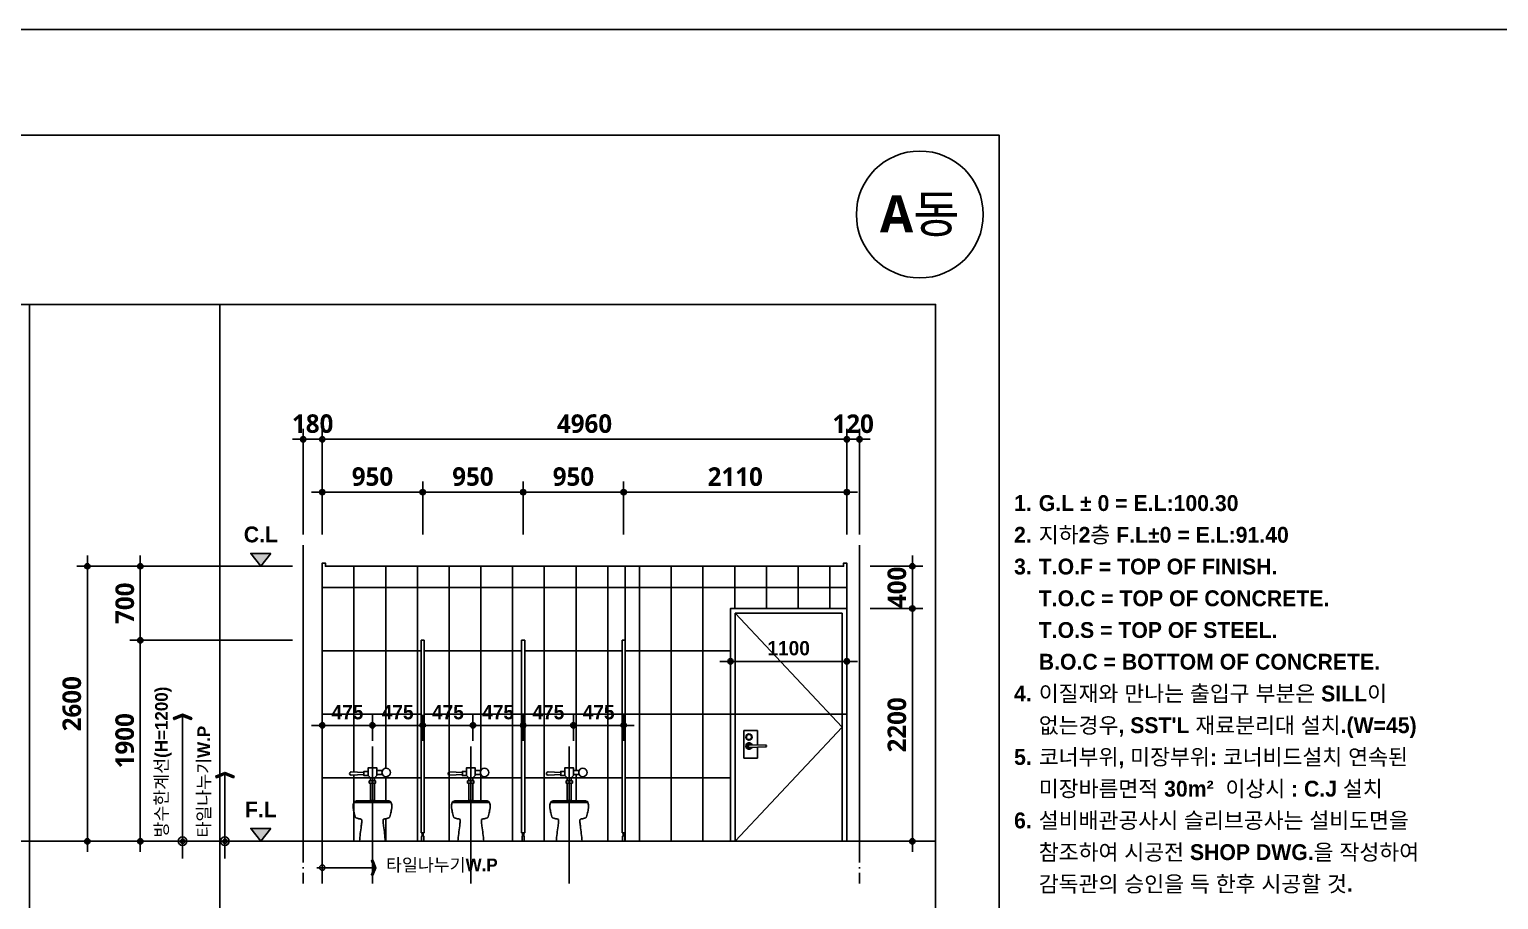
# Model space of a CAD drawing. Header units: millimetres. Extents: x 0 to 336000, y 0 to 30768.
# Drawn here: x 27331 to 41223, y 21473 to 29700 of the extents above; entities that cross this region are included whole.
import ezdxf
from ezdxf.enums import TextEntityAlignment as Align

# ---------------------------------------------------------------- set-up
doc = ezdxf.new("R2010")
doc.units = ezdxf.units.MM
doc.header["$LTSCALE"] = 50
doc.linetypes.add('CEN', pattern=[62, 60, -1, 0, -1])
doc.linetypes.add('HID', pattern=[0.5, 0.25, -0.25])
doc.layers.get('Defpoints').update_dxf_attribs({"color": 153})
for name, color, linetype in [('A-ANNO-DIM', 4, 'Continuous'), ('A-ANNO-GRA1', 7, 'Continuous'), ('A-ANNO-SYMB', 7, 'Continuous'), ('A-ANNO-TEXT1', 7, 'Continuous'), ('A-ANNO-TITL', 7, 'Continuous'), ('A-CEN', 1, 'CEN'), ('A-FLOR-TOIL-ELE1', 3, 'Continuous'), ('A-FLOR-TOIL-ELE2', 4, 'Continuous'), ('A-FLOR-TOIL-TILE', 8, 'Continuous'), ('A-ST-AXIS-DIM', 7, 'Continuous'), ('CEN', 1, 'Continuous'), ('DIM', 7, 'Continuous'), ('DOOR', 4, 'Continuous'), ('ELE2', 3, 'Continuous'), ('FUR', 4, 'Continuous'), ('HID', 7, 'HID'), ('WIN', 6, 'Continuous')]:
    doc.layers.add(name, color=color, linetype=linetype)
doc.layers.add('G(그리드1)', color=185, linetype='Continuous', plot=False)
doc.layers.add('G(그리드2)', color=235, linetype='Continuous', plot=False)
doc.styles.add('2020음성 1차', font='나눔고딕Bold.ttf')
doc.styles.add('SH_진천_나눔', font='')
doc.styles.get('SH_진천_나눔').set_extended_font_data('NanumGothic', bold=True)
doc.dimstyles.new('SHP 50', dxfattribs={"dimscale": 50, "dimtxt": 3.5, "dimasz": 1, "dimexe": 2, "dimexo": 2, "dimgap": 1, "dimtad": 1, "dimdec": 0, "dimzin": 0, "dimdsep": 46, "dimtxsty": 'SH_진천_나눔', "dimblk": 'DIMDOT', "dimcen": 0.09, "dimclrd": 256, "dimclre": 256, "dimclrt": 3, "dimadec": 0, "dimazin": 1, "dimtfac": 1, "dimtdec": 0, "dimtix": 1, "dimtmove": 2, "dimatfit": 0, "dimldrblk": 'DIMDOT', "dimfxl": 1, "dimtolj": 1, "dimtzin": 0, "dimlwd": -1, "dimlwe": -1, "dimarcsym": 0})
doc.dimstyles.new('SHP 50내부', dxfattribs={"dimscale": 50, "dimtxt": 2.7, "dimasz": 1, "dimexe": 2, "dimexo": 2, "dimgap": 1, "dimtad": 1, "dimdec": 0, "dimzin": 0, "dimdsep": 46, "dimtxsty": '2020음성 1차', "dimblk": 'DIMDOT', "dimcen": 0.09, "dimclrd": 256, "dimclre": 256, "dimclrt": 3, "dimadec": 0, "dimazin": 1, "dimtfac": 1, "dimtdec": 0, "dimtix": 1, "dimtmove": 2, "dimatfit": 0, "dimldrblk": 'DIMDOT', "dimfxl": 1, "dimtolj": 1, "dimtzin": 0, "dimlwd": -1, "dimlwe": -1, "dimarcsym": 0})

# ---------------------------------------------------------------- blocks, each defined once
blk = doc.blocks.new('DIMDOT')
at = {"color": 0}
blk.add_line((-2, 0), (2, 0), dxfattribs=at)
for radius in [0.5, 0.25]:
    blk.add_circle((0, 0), radius, dxfattribs=at)
blk = doc.blocks.new('*D19607')
at = {"layer": 'A-ST-AXIS-DIM'}
for p, q in [((29920, 24925), (29920, 25925)), ((30100, 24925), (30100, 25925)), ((29870, 25825), (29820, 25825)), ((30100, 25825), (29920, 25825)), ((30150, 25825), (30200, 25825))]:
    blk.add_line(p, q, dxfattribs=at)
at = {"layer": 'Defpoints', "color": 0}
for p in [(29920, 25825), (29920, 24825), (30100, 24825)]:
    blk.add_point(p, dxfattribs=at)
at = {"layer": 'A-ST-AXIS-DIM', "linetype": 'ByBlock', "xscale": 50, "yscale": 50, "zscale": 50}
blk.add_blockref('DIMDOT', (29920, 25825), dxfattribs=at)
at = {"layer": 'A-ST-AXIS-DIM', "linetype": 'ByBlock', "xscale": 50, "yscale": 50, "zscale": 50, "rotation": 180}
blk.add_blockref('DIMDOT', (30100, 25825), dxfattribs=at)
at = {"layer": 'A-ST-AXIS-DIM', "color": 3, "insert": (30010, 25972), "char_height": 175, "attachment_point": 5, "style": 'SH_진천_나눔'}
blk.add_mtext('\\A1;180', dxfattribs=at)
blk = doc.blocks.new('*D19608')
at = {"layer": 'A-ST-AXIS-DIM'}
for p, q in [((30100, 24925), (30100, 25925)), ((35060, 24925), (35060, 25925)), ((30150, 25825), (35010, 25825))]:
    blk.add_line(p, q, dxfattribs=at)
at = {"layer": 'Defpoints', "color": 0}
for p in [(35060, 25825), (30100, 24825), (35060, 24825)]:
    blk.add_point(p, dxfattribs=at)
at = {"layer": 'A-ST-AXIS-DIM', "linetype": 'ByBlock', "xscale": 50, "yscale": 50, "zscale": 50, "rotation": 180}
blk.add_blockref('DIMDOT', (30100, 25825), dxfattribs=at)
at = {"layer": 'A-ST-AXIS-DIM', "linetype": 'ByBlock', "xscale": 50, "yscale": 50, "zscale": 50}
blk.add_blockref('DIMDOT', (35060, 25825), dxfattribs=at)
at = {"layer": 'A-ST-AXIS-DIM', "color": 3, "insert": (32580, 25972), "char_height": 175, "attachment_point": 5, "style": 'SH_진천_나눔'}
blk.add_mtext('\\A1;4960', dxfattribs=at)
blk = doc.blocks.new('*D19609')
at = {"layer": 'A-ST-AXIS-DIM'}
for p, q in [((35060, 24925), (35060, 25925)), ((35180, 24925), (35180, 25925)), ((35010, 25825), (34960, 25825)), ((35060, 25825), (35180, 25825)), ((35230, 25825), (35280, 25825))]:
    blk.add_line(p, q, dxfattribs=at)
at = {"layer": 'Defpoints', "color": 0}
for p in [(35180, 25825), (35060, 24825), (35180, 24825)]:
    blk.add_point(p, dxfattribs=at)
at = {"layer": 'A-ST-AXIS-DIM', "linetype": 'ByBlock', "xscale": 50, "yscale": 50, "zscale": 50}
blk.add_blockref('DIMDOT', (35060, 25825), dxfattribs=at)
at = {"layer": 'A-ST-AXIS-DIM', "linetype": 'ByBlock', "xscale": 50, "yscale": 50, "zscale": 50, "rotation": 180}
blk.add_blockref('DIMDOT', (35180, 25825), dxfattribs=at)
at = {"layer": 'A-ST-AXIS-DIM', "color": 3, "insert": (35120, 25971), "char_height": 175, "attachment_point": 5, "style": 'SH_진천_나눔'}
blk.add_mtext('\\A1;120', dxfattribs=at)
blk = doc.blocks.new('*D19610')
at = {"layer": 'A-ST-AXIS-DIM'}
for p, q in [((29820, 24625), (27780, 24625)), ((27880, 24575), (27880, 22075)), ((29820, 22025), (27780, 22025))]:
    blk.add_line(p, q, dxfattribs=at)
at = {"layer": 'Defpoints', "color": 0}
for p in [(29920, 24625), (27880, 22025), (29920, 22025)]:
    blk.add_point(p, dxfattribs=at)
at = {"layer": 'A-ST-AXIS-DIM', "linetype": 'ByBlock', "xscale": 50, "yscale": 50, "zscale": 50}
for p, rotation in [((27880, 24625), 90), ((27880, 22025), 270)]:
    blk.add_blockref('DIMDOT', p, dxfattribs=dict(at, rotation=rotation))
at = {"layer": 'A-ST-AXIS-DIM', "color": 3, "insert": (27733, 23325), "char_height": 175, "attachment_point": 5, "rotation": 90, "style": 'SH_진천_나눔'}
blk.add_mtext('\\A1;2600', dxfattribs=at)
blk = doc.blocks.new('*D19611')
at = {"layer": 'A-ST-AXIS-DIM'}
for p, q in [((29820, 24625), (28280, 24625)), ((28380, 23975), (28380, 24575)), ((29820, 23925), (28280, 23925))]:
    blk.add_line(p, q, dxfattribs=at)
at = {"layer": 'Defpoints', "color": 0}
for p in [(28380, 24625), (29920, 24625), (29920, 23925)]:
    blk.add_point(p, dxfattribs=at)
at = {"layer": 'A-ST-AXIS-DIM', "linetype": 'ByBlock', "xscale": 50, "yscale": 50, "zscale": 50}
for p, rotation in [((28380, 24625), 90), ((28380, 23925), 270)]:
    blk.add_blockref('DIMDOT', p, dxfattribs=dict(at, rotation=rotation))
at = {"layer": 'A-ST-AXIS-DIM', "color": 3, "insert": (28234, 24275), "char_height": 175, "attachment_point": 5, "rotation": 90, "style": 'SH_진천_나눔'}
blk.add_mtext('\\A1;700', dxfattribs=at)
blk = doc.blocks.new('*D19612')
at = {"layer": 'A-ST-AXIS-DIM'}
for p, q in [((29820, 23925), (28280, 23925)), ((28380, 23875), (28380, 22075)), ((29820, 22025), (28280, 22025))]:
    blk.add_line(p, q, dxfattribs=at)
at = {"layer": 'Defpoints', "color": 0}
for p in [(29920, 23925), (28380, 22025), (29920, 22025)]:
    blk.add_point(p, dxfattribs=at)
at = {"layer": 'A-ST-AXIS-DIM', "linetype": 'ByBlock', "xscale": 50, "yscale": 50, "zscale": 50}
for p, rotation in [((28380, 23925), 90), ((28380, 22025), 270)]:
    blk.add_blockref('DIMDOT', p, dxfattribs=dict(at, rotation=rotation))
at = {"layer": 'A-ST-AXIS-DIM', "color": 3, "insert": (28233, 22975), "char_height": 175, "attachment_point": 5, "rotation": 90, "style": 'SH_진천_나눔'}
blk.add_mtext('\\A1;1900', dxfattribs=at)
blk = doc.blocks.new('*D19613')
at = {"layer": 'A-ST-AXIS-DIM'}
for p, q in [((35280, 24225), (35780, 24225)), ((35680, 22075), (35680, 24175)), ((35280, 22025), (35780, 22025))]:
    blk.add_line(p, q, dxfattribs=at)
at = {"layer": 'Defpoints', "color": 0}
for p in [(35180, 24225), (35680, 24225), (35180, 22025)]:
    blk.add_point(p, dxfattribs=at)
at = {"layer": 'A-ST-AXIS-DIM', "linetype": 'ByBlock', "xscale": 50, "yscale": 50, "zscale": 50}
for p, rotation in [((35680, 24225), 90), ((35680, 22025), 270)]:
    blk.add_blockref('DIMDOT', p, dxfattribs=dict(at, rotation=rotation))
at = {"layer": 'A-ST-AXIS-DIM', "color": 3, "insert": (35534, 23125), "char_height": 175, "attachment_point": 5, "rotation": 90, "style": 'SH_진천_나눔'}
blk.add_mtext('\\A1;2200', dxfattribs=at)
blk = doc.blocks.new('*D19614')
at = {"layer": 'A-ST-AXIS-DIM'}
for p, q in [((35280, 24625), (35780, 24625)), ((35680, 24675), (35680, 24725)), ((35680, 24625), (35680, 24225)), ((35280, 24225), (35780, 24225)), ((35680, 24175), (35680, 24125))]:
    blk.add_line(p, q, dxfattribs=at)
at = {"layer": 'Defpoints', "color": 0}
for p in [(35180, 24625), (35180, 24225), (35680, 24225)]:
    blk.add_point(p, dxfattribs=at)
at = {"layer": 'A-ST-AXIS-DIM', "linetype": 'ByBlock', "xscale": 50, "yscale": 50, "zscale": 50}
for p, rotation in [((35680, 24625), 270), ((35680, 24225), 90)]:
    blk.add_blockref('DIMDOT', p, dxfattribs=dict(at, rotation=rotation))
at = {"layer": 'A-ST-AXIS-DIM', "color": 3, "insert": (35534, 24425), "char_height": 175, "attachment_point": 5, "rotation": 90, "style": 'SH_진천_나눔'}
blk.add_mtext('\\A1;400', dxfattribs=at)
blk = doc.blocks.new('*D19615')
at = {"layer": 'A-ST-AXIS-DIM'}
for p, q in [((30100, 24925), (30100, 25425)), ((31050, 24925), (31050, 25425)), ((31000, 25325), (30150, 25325))]:
    blk.add_line(p, q, dxfattribs=at)
at = {"layer": 'Defpoints', "color": 0}
for p in [(30100, 25325), (30100, 24825), (31050, 24825)]:
    blk.add_point(p, dxfattribs=at)
at = {"layer": 'A-ST-AXIS-DIM', "linetype": 'ByBlock', "xscale": 50, "yscale": 50, "zscale": 50, "rotation": 180}
blk.add_blockref('DIMDOT', (30100, 25325), dxfattribs=at)
at = {"layer": 'A-ST-AXIS-DIM', "linetype": 'ByBlock', "xscale": 50, "yscale": 50, "zscale": 50}
blk.add_blockref('DIMDOT', (31050, 25325), dxfattribs=at)
at = {"layer": 'A-ST-AXIS-DIM', "color": 3, "insert": (30575, 25472), "char_height": 175, "attachment_point": 5, "style": 'SH_진천_나눔'}
blk.add_mtext('\\A1;950', dxfattribs=at)
blk = doc.blocks.new('*D19616')
at = {"layer": 'A-ST-AXIS-DIM'}
for p, q in [((32950, 24925), (32950, 25425)), ((35060, 24925), (35060, 25425)), ((35010, 25325), (33000, 25325))]:
    blk.add_line(p, q, dxfattribs=at)
at = {"layer": 'Defpoints', "color": 0}
for p in [(32950, 25325), (32950, 24825), (35060, 24825)]:
    blk.add_point(p, dxfattribs=at)
at = {"layer": 'A-ST-AXIS-DIM', "linetype": 'ByBlock', "xscale": 50, "yscale": 50, "zscale": 50, "rotation": 180}
blk.add_blockref('DIMDOT', (32950, 25325), dxfattribs=at)
at = {"layer": 'A-ST-AXIS-DIM', "linetype": 'ByBlock', "xscale": 50, "yscale": 50, "zscale": 50}
blk.add_blockref('DIMDOT', (35060, 25325), dxfattribs=at)
at = {"layer": 'A-ST-AXIS-DIM', "color": 3, "insert": (34005, 25471), "char_height": 175, "attachment_point": 5, "style": 'SH_진천_나눔'}
blk.add_mtext('\\A1;2110', dxfattribs=at)
blk = doc.blocks.new('ARROWX')
blk.add_lwpolyline([(-0.2, -0.5), (-0.293, -0.463), (-0.108, 0), (-0.293, 0.463), (-0.2, 0.5), (0, 0)], close=True)
for points in [[(-0.2, 0.5), (-0.293, 0.463), (0, 0), (-0.108, 0)], [(0, 0), (-0.108, 0), (-0.2, -0.5), (-0.293, -0.463)]]:
    blk.add_solid(points)
blk = doc.blocks.new('Z_DOT')
at = {"layer": 'DIM', "color": 0}
for p, q in [((0, -3), (0, 3)), ((-3, 0), (3, 0))]:
    blk.add_line(p, q, dxfattribs=at)
for radius in [0.75, 0.375]:
    blk.add_circle((0, 0), radius, dxfattribs=at)
blk = doc.blocks.new('*D19617')
at = {"layer": 'A-ST-AXIS-DIM'}
for p, q in [((31050, 24925), (31050, 25425)), ((32000, 24925), (32000, 25425)), ((31100, 25325), (31950, 25325))]:
    blk.add_line(p, q, dxfattribs=at)
at = {"layer": 'Defpoints', "color": 0}
for p in [(32000, 25325), (31050, 24825), (32000, 24825)]:
    blk.add_point(p, dxfattribs=at)
at = {"layer": 'A-ST-AXIS-DIM', "linetype": 'ByBlock', "xscale": 50, "yscale": 50, "zscale": 50, "rotation": 180}
blk.add_blockref('DIMDOT', (31050, 25325), dxfattribs=at)
at = {"layer": 'A-ST-AXIS-DIM', "linetype": 'ByBlock', "xscale": 50, "yscale": 50, "zscale": 50}
blk.add_blockref('DIMDOT', (32000, 25325), dxfattribs=at)
at = {"layer": 'A-ST-AXIS-DIM', "color": 3, "insert": (31525, 25472), "char_height": 175, "attachment_point": 5, "style": 'SH_진천_나눔'}
blk.add_mtext('\\A1;950', dxfattribs=at)
blk = doc.blocks.new('*D19618')
at = {"layer": 'A-ST-AXIS-DIM'}
for p, q in [((32000, 24925), (32000, 25425)), ((32950, 24925), (32950, 25425)), ((32900, 25325), (32050, 25325))]:
    blk.add_line(p, q, dxfattribs=at)
at = {"layer": 'Defpoints', "color": 0}
for p in [(32000, 25325), (32000, 24825), (32950, 24825)]:
    blk.add_point(p, dxfattribs=at)
at = {"layer": 'A-ST-AXIS-DIM', "linetype": 'ByBlock', "xscale": 50, "yscale": 50, "zscale": 50, "rotation": 180}
blk.add_blockref('DIMDOT', (32000, 25325), dxfattribs=at)
at = {"layer": 'A-ST-AXIS-DIM', "linetype": 'ByBlock', "xscale": 50, "yscale": 50, "zscale": 50}
blk.add_blockref('DIMDOT', (32950, 25325), dxfattribs=at)
at = {"layer": 'A-ST-AXIS-DIM', "color": 3, "insert": (32475, 25472), "char_height": 175, "attachment_point": 5, "style": 'SH_진천_나눔'}
blk.add_mtext('\\A1;950', dxfattribs=at)
blk = doc.blocks.new('*D19619')
at = {"layer": 'A-ANNO-DIM'}
for p, q in [((30575, 22973), (30575, 23220)), ((31050, 22973), (31050, 23220)), ((31000, 23120), (30625, 23120))]:
    blk.add_line(p, q, dxfattribs=at)
at = {"layer": 'Defpoints', "color": 0}
for p in [(30575, 23120), (30575, 22873), (31050, 22873)]:
    blk.add_point(p, dxfattribs=at)
at = {"layer": 'A-ANNO-DIM', "linetype": 'ByBlock', "xscale": 50, "yscale": 50, "zscale": 50, "rotation": 180}
blk.add_blockref('DIMDOT', (30575, 23120), dxfattribs=at)
at = {"layer": 'A-ANNO-DIM', "linetype": 'ByBlock', "xscale": 50, "yscale": 50, "zscale": 50}
blk.add_blockref('DIMDOT', (31050, 23120), dxfattribs=at)
at = {"layer": 'A-ANNO-DIM', "color": 3, "insert": (30813, 23244), "char_height": 135, "attachment_point": 5, "style": '2020음성 1차'}
blk.add_mtext('\\A1;475', dxfattribs=at)
blk = doc.blocks.new('*D19620')
at = {"layer": 'A-ANNO-DIM'}
for p, q in [((30100, 22973), (30100, 23220)), ((30575, 22973), (30575, 23220)), ((30150, 23120), (30525, 23120))]:
    blk.add_line(p, q, dxfattribs=at)
at = {"layer": 'Defpoints', "color": 0}
for p in [(30575, 23120), (30100, 22873), (30575, 22873)]:
    blk.add_point(p, dxfattribs=at)
at = {"layer": 'A-ANNO-DIM', "linetype": 'ByBlock', "xscale": 50, "yscale": 50, "zscale": 50, "rotation": 180}
blk.add_blockref('DIMDOT', (30100, 23120), dxfattribs=at)
at = {"layer": 'A-ANNO-DIM', "linetype": 'ByBlock', "xscale": 50, "yscale": 50, "zscale": 50}
blk.add_blockref('DIMDOT', (30575, 23120), dxfattribs=at)
at = {"layer": 'A-ANNO-DIM', "color": 3, "insert": (30338, 23244), "char_height": 135, "attachment_point": 5, "style": '2020음성 1차'}
blk.add_mtext('\\A1;475', dxfattribs=at)
blk = doc.blocks.new('*D19621')
at = {"layer": 'A-ANNO-DIM'}
for p, q in [((31525, 22973), (31525, 23220)), ((32000, 22973), (32000, 23220)), ((31950, 23120), (31575, 23120))]:
    blk.add_line(p, q, dxfattribs=at)
at = {"layer": 'Defpoints', "color": 0}
for p in [(31525, 23120), (31525, 22873), (32000, 22873)]:
    blk.add_point(p, dxfattribs=at)
at = {"layer": 'A-ANNO-DIM', "linetype": 'ByBlock', "xscale": 50, "yscale": 50, "zscale": 50, "rotation": 180}
blk.add_blockref('DIMDOT', (31525, 23120), dxfattribs=at)
at = {"layer": 'A-ANNO-DIM', "linetype": 'ByBlock', "xscale": 50, "yscale": 50, "zscale": 50}
blk.add_blockref('DIMDOT', (32000, 23120), dxfattribs=at)
at = {"layer": 'A-ANNO-DIM', "color": 3, "insert": (31763, 23244), "char_height": 135, "attachment_point": 5, "style": '2020음성 1차'}
blk.add_mtext('\\A1;475', dxfattribs=at)
blk = doc.blocks.new('*D19622')
at = {"layer": 'A-ANNO-DIM'}
for p, q in [((31050, 22973), (31050, 23220)), ((31525, 22973), (31525, 23220)), ((31100, 23120), (31475, 23120))]:
    blk.add_line(p, q, dxfattribs=at)
at = {"layer": 'Defpoints', "color": 0}
for p in [(31525, 23120), (31050, 22873), (31525, 22873)]:
    blk.add_point(p, dxfattribs=at)
at = {"layer": 'A-ANNO-DIM', "linetype": 'ByBlock', "xscale": 50, "yscale": 50, "zscale": 50, "rotation": 180}
blk.add_blockref('DIMDOT', (31050, 23120), dxfattribs=at)
at = {"layer": 'A-ANNO-DIM', "linetype": 'ByBlock', "xscale": 50, "yscale": 50, "zscale": 50}
blk.add_blockref('DIMDOT', (31525, 23120), dxfattribs=at)
at = {"layer": 'A-ANNO-DIM', "color": 3, "insert": (31288, 23244), "char_height": 135, "attachment_point": 5, "style": '2020음성 1차'}
blk.add_mtext('\\A1;475', dxfattribs=at)
blk = doc.blocks.new('*D19623')
at = {"layer": 'A-ANNO-DIM'}
for p, q in [((32475, 22973), (32475, 23220)), ((32950, 22973), (32950, 23220)), ((32900, 23120), (32525, 23120))]:
    blk.add_line(p, q, dxfattribs=at)
at = {"layer": 'Defpoints', "color": 0}
for p in [(32475, 23120), (32475, 22873), (32950, 22873)]:
    blk.add_point(p, dxfattribs=at)
at = {"layer": 'A-ANNO-DIM', "linetype": 'ByBlock', "xscale": 50, "yscale": 50, "zscale": 50, "rotation": 180}
blk.add_blockref('DIMDOT', (32475, 23120), dxfattribs=at)
at = {"layer": 'A-ANNO-DIM', "linetype": 'ByBlock', "xscale": 50, "yscale": 50, "zscale": 50}
blk.add_blockref('DIMDOT', (32950, 23120), dxfattribs=at)
at = {"layer": 'A-ANNO-DIM', "color": 3, "insert": (32713, 23244), "char_height": 135, "attachment_point": 5, "style": '2020음성 1차'}
blk.add_mtext('\\A1;475', dxfattribs=at)
blk = doc.blocks.new('*D19624')
at = {"layer": 'A-ANNO-DIM'}
for p, q in [((32000, 22973), (32000, 23220)), ((32475, 22973), (32475, 23220)), ((32050, 23120), (32425, 23120))]:
    blk.add_line(p, q, dxfattribs=at)
at = {"layer": 'Defpoints', "color": 0}
for p in [(32475, 23120), (32000, 22873), (32475, 22873)]:
    blk.add_point(p, dxfattribs=at)
at = {"layer": 'A-ANNO-DIM', "linetype": 'ByBlock', "xscale": 50, "yscale": 50, "zscale": 50, "rotation": 180}
blk.add_blockref('DIMDOT', (32000, 23120), dxfattribs=at)
at = {"layer": 'A-ANNO-DIM', "linetype": 'ByBlock', "xscale": 50, "yscale": 50, "zscale": 50}
blk.add_blockref('DIMDOT', (32475, 23120), dxfattribs=at)
at = {"layer": 'A-ANNO-DIM', "color": 3, "insert": (32238, 23244), "char_height": 135, "attachment_point": 5, "style": '2020음성 1차'}
blk.add_mtext('\\A1;475', dxfattribs=at)
blk = doc.blocks.new('*D19625')
at = {"layer": 'A-ANNO-DIM'}
for p, q in [((33960, 23625), (33960, 23825)), ((35060, 23625), (35060, 23825)), ((34010, 23725), (35010, 23725))]:
    blk.add_line(p, q, dxfattribs=at)
at = {"layer": 'Defpoints', "color": 0}
for p in [(35060, 23725), (33960, 23525), (35060, 23525)]:
    blk.add_point(p, dxfattribs=at)
at = {"layer": 'A-ANNO-DIM', "linetype": 'ByBlock', "xscale": 50, "yscale": 50, "zscale": 50, "rotation": 180}
blk.add_blockref('DIMDOT', (33960, 23725), dxfattribs=at)
at = {"layer": 'A-ANNO-DIM', "linetype": 'ByBlock', "xscale": 50, "yscale": 50, "zscale": 50}
blk.add_blockref('DIMDOT', (35060, 23725), dxfattribs=at)
at = {"layer": 'A-ANNO-DIM', "color": 3, "insert": (34510, 23849), "char_height": 135, "attachment_point": 5, "style": '2020음성 1차'}
blk.add_mtext('\\A1;1100', dxfattribs=at)
blk = doc.blocks.new('_CIDOTB')
at = {"color": 0, "linetype": 'ByBlock'}
blk.add_line((2, 0), (-1, 0), dxfattribs=at)
blk.add_circle((0, 0), 0.5, dxfattribs=at)

msp = doc.modelspace()

# ---------------------------------------------------------------- hatches: boundary and pattern name
at = {"layer": 'A-ANNO-SYMB', "transparency": 33554687}
h = msp.add_hatch(color=256, dxfattribs=at)
h.dxf.hatch_style = 1
h.paths.add_polyline_path([(29615.5, 24745.5), (29424.5, 24745.5), (29520, 24625)])
h = msp.add_hatch(color=256, dxfattribs=at)
h.dxf.hatch_style = 1
h.paths.add_polyline_path([(29615.5, 22145.5), (29424.5, 22145.5), (29520, 22025)])

# ---------------------------------------------------------------- linework, layer by layer
msp.add_circle((35750, 27950), 600)
at = {"layer": 'A-ANNO-GRA1'}
msp.add_line((27331.3, 27100), (27331.3, 1600), dxfattribs=at)
msp.add_lwpolyline([(1625.2, 27100), (1625.2, 1600), (35900, 1600), (35900, 27100)], close=True, dxfattribs=at)
at = {"layer": 'A-ANNO-SYMB'}
for p, q in [((28780, 23206.4), (28780, 22126.4)), ((29180, 22650.4), (29180, 22187)), ((30586.1, 21775), (30200, 21775))]:
    msp.add_line(p, q, dxfattribs=at)
at = {"layer": 'A-ANNO-SYMB', "transparency": 33554687}
for points in [[(29615.5, 24745.5), (29424.5, 24745.5), (29520, 24625)], [(29615.5, 22145.5), (29424.5, 22145.5), (29520, 22025)]]:
    msp.add_lwpolyline(points, close=True, dxfattribs=at)
at = {"layer": 'A-CEN'}
for p, q in [((29920, 24825), (29920, 21625)), ((35180, 24825), (35180, 21625))]:
    msp.add_line(p, q, dxfattribs=at)
at = {"layer": 'A-FLOR-TOIL-ELE1'}
msp.add_lwpolyline([(33960, 22025), (35060, 22025), (35060, 24225), (33960, 24225)], close=True, dxfattribs=at)
at = {"layer": 'A-FLOR-TOIL-ELE2'}
for p, q in [((34085.2, 23070.8), (34085.2, 22809)), ((34085.2, 23070.8), (34216.1, 23070.8)), ((34216.1, 23070.8), (34216.1, 22935.2)), ((34293.5, 22932.9), (34136.4, 22937.6)), ((34085.2, 22809), (34216.1, 22809)), ((34293.5, 22917.1), (34136.4, 22912.4)), ((34216.1, 22914.8), (34216.1, 22809)), ((30495, 22655), (30495, 22675)), ((30535, 22685), (30535, 22645)), ((30615, 22655), (30615, 22695)), ((31425, 22655), (31425, 22675)), ((31465, 22685), (31465, 22645)), ((31545, 22655), (31545, 22695)), ((32355, 22655), (32355, 22675)), ((32395, 22685), (32395, 22645)), ((32475, 22655), (32475, 22695)), ((30555, 22625), (30595, 22625)), ((30555, 22595), (30595, 22595)), ((30595, 22575), (30555, 22575)), ((31485, 22625), (31525, 22625)), ((31485, 22595), (31525, 22595)), ((31525, 22575), (31485, 22575)), ((32415, 22625), (32455, 22625)), ((32415, 22595), (32455, 22595)), ((32455, 22575), (32415, 22575)), ((30400, 22390), (30750, 22390)), ((31330, 22390), (31680, 22390)), ((32260, 22390), (32610, 22390))]:
    msp.add_line(p, q, dxfattribs=at)
for points in [[(35060, 22025), (35015, 22025), (35015, 24180), (34005.1, 24180), (34005, 22025)], [(30749.9, 22395.9), (30402.8, 22395.9)], [(30555, 22409.9), (30576.4, 22410.3), (30595, 22409.9)], [(31679.9, 22395.9), (31332.8, 22395.9)], [(31485, 22409.9), (31506.4, 22410.3), (31525, 22409.9)], [(32609.9, 22395.9), (32262.8, 22395.9)], [(32415, 22409.9), (32436.4, 22410.3), (32455, 22409.9)]]:
    msp.add_lwpolyline(points, dxfattribs=at)
for points in [[(30696.5, 22025, 0.0180129), (30680.4, 22169, -0.0149456), (30675, 22215, -0.0218705), (30674.8, 22220.3, -0.0250611), (30675, 22225, -0.1729889), (30677.3, 22230, -0.1014298), (30685, 22235, -0.0753342), (30694.7, 22237.3, 0.0479594), (30710, 22240, 0.0271373), (30731.3, 22247.2, 0.1327098), (30735, 22250, 0.0854027), (30737.7, 22254.9, 0.018228), (30745, 22280, 0.0075446), (30750.7, 22304.1, 0.0087983), (30755, 22325, 0.0459014), (30757.9, 22356.9, 0.0632361), (30755, 22380, 0.0528089), (30751.6, 22389, 0.284079), (30750, 22390), (30749.9, 22395.9), (30730.7, 22407.4), (30595, 22409.9), (30595, 22575), (30605, 22575), (30605, 22595), (30595, 22595), (30595, 22625), (30615, 22645), (30615, 22655), (30670.4, 22655, 3.7320508), (30670.4, 22695), (30615, 22695), (30615, 22720), (30535, 22720), (30535, 22685), (30495, 22685), (30495, 22675), (30375, 22680, 1.0425343), (30375, 22650), (30495, 22655), (30495, 22645), (30535, 22645), (30555, 22625), (30555, 22595), (30545, 22595), (30545, 22575), (30555, 22575), (30555, 22409.9), (30424.6, 22407.4), (30402.8, 22395.9), (30400, 22390, 0.284079), (30398.4, 22389, 0.0528089), (30395, 22380, 0.0632361), (30392.1, 22356.9, 0.0459014), (30395, 22325, 0.0087983), (30399.3, 22304.1, 0.0075446), (30405, 22280, 0.018228), (30412.3, 22254.9, 0.0854027), (30415, 22250, 0.1327098), (30418.7, 22247.2, 0.0271373), (30440, 22240, 0.0479594), (30455.3, 22237.3, -0.0753342), (30465, 22235, -0.1014298), (30472.7, 22230, -0.1729889), (30475, 22225, -0.0250611), (30475.2, 22220.3, -0.0218705), (30475, 22215, -0.0149456), (30469.6, 22169, 0.0180129), (30453.5, 22025)], [(31626.5, 22025, 0.0180129), (31610.4, 22169, -0.0149456), (31605, 22215, -0.0218705), (31604.8, 22220.3, -0.0250611), (31605, 22225, -0.1729889), (31607.3, 22230, -0.1014298), (31615, 22235, -0.0753342), (31624.7, 22237.3, 0.0479594), (31640, 22240, 0.0271373), (31661.3, 22247.2, 0.1327098), (31665, 22250, 0.0854027), (31667.7, 22254.9, 0.018228), (31675, 22280, 0.0075446), (31680.7, 22304.1, 0.0087983), (31685, 22325, 0.0459014), (31687.9, 22356.9, 0.0632361), (31685, 22380, 0.0528089), (31681.6, 22389, 0.284079), (31680, 22390), (31679.9, 22395.9), (31660.7, 22407.4), (31525, 22409.9), (31525, 22575), (31535, 22575), (31535, 22595), (31525, 22595), (31525, 22625), (31545, 22645), (31545, 22655), (31600.4, 22655, 3.7320508), (31600.4, 22695), (31545, 22695), (31545, 22720), (31465, 22720), (31465, 22685), (31425, 22685), (31425, 22675), (31305, 22680, 1.0425343), (31305, 22650), (31425, 22655), (31425, 22645), (31465, 22645), (31485, 22625), (31485, 22595), (31475, 22595), (31475, 22575), (31485, 22575), (31485, 22409.9), (31354.6, 22407.4), (31332.8, 22395.9), (31330, 22390, 0.284079), (31328.4, 22389, 0.0528089), (31325, 22380, 0.0632361), (31322.1, 22356.9, 0.0459014), (31325, 22325, 0.0087983), (31329.3, 22304.1, 0.0075446), (31335, 22280, 0.018228), (31342.3, 22254.9, 0.0854027), (31345, 22250, 0.1327098), (31348.7, 22247.2, 0.0271373), (31370, 22240, 0.0479594), (31385.3, 22237.3, -0.0753342), (31395, 22235, -0.1014298), (31402.7, 22230, -0.1729889), (31405, 22225, -0.0250611), (31405.2, 22220.3, -0.0218705), (31405, 22215, -0.0149456), (31399.6, 22169, 0.0180129), (31383.5, 22025)], [(32556.5, 22025, 0.0180129), (32540.4, 22169, -0.0149456), (32535, 22215, -0.0218705), (32534.8, 22220.3, -0.0250611), (32535, 22225, -0.1729889), (32537.3, 22230, -0.1014298), (32545, 22235, -0.0753342), (32554.7, 22237.3, 0.0479594), (32570, 22240, 0.0271373), (32591.3, 22247.2, 0.1327098), (32595, 22250, 0.0854027), (32597.7, 22254.9, 0.018228), (32605, 22280, 0.0075446), (32610.7, 22304.1, 0.0087983), (32615, 22325, 0.0459014), (32617.9, 22356.9, 0.0632361), (32615, 22380, 0.0528089), (32611.6, 22389, 0.284079), (32610, 22390), (32609.9, 22395.9), (32590.7, 22407.4), (32455, 22409.9), (32455, 22575), (32465, 22575), (32465, 22595), (32455, 22595), (32455, 22625), (32475, 22645), (32475, 22655), (32530.4, 22655, 3.7320508), (32530.4, 22695), (32475, 22695), (32475, 22720), (32395, 22720), (32395, 22685), (32355, 22685), (32355, 22675), (32235, 22680, 1.0425343), (32235, 22650), (32355, 22655), (32355, 22645), (32395, 22645), (32415, 22625), (32415, 22595), (32405, 22595), (32405, 22575), (32415, 22575), (32415, 22409.9), (32284.6, 22407.4), (32262.8, 22395.9), (32260, 22390, 0.284079), (32258.4, 22389, 0.0528089), (32255, 22380, 0.0632361), (32252.1, 22356.9, 0.0459014), (32255, 22325, 0.0087983), (32259.3, 22304.1, 0.0075446), (32265, 22280, 0.018228), (32272.3, 22254.9, 0.0854027), (32275, 22250, 0.1327098), (32278.7, 22247.2, 0.0271373), (32300, 22240, 0.0479594), (32315.3, 22237.3, -0.0753342), (32325, 22235, -0.1014298), (32332.7, 22230, -0.1729889), (32335, 22225, -0.0250611), (32335.2, 22220.3, -0.0218705), (32335, 22215, -0.0149456), (32329.6, 22169, 0.0180129), (32313.5, 22025)]]:
    msp.add_lwpolyline(points, format="xyb", close=True, dxfattribs=at)
for radius in [29.9, 24.7]:
    msp.add_circle((34134.9, 23010.1), radius, dxfattribs=at)
for centre, radius, start, end in [((34136.4, 22925), 31.4, 21.84858, 338.15142), ((34136.4, 22925), 20.4, 36.2414, 323.7586), ((34142.6, 22925), 14, 115.98923, 244.01077), ((34293.5, 22925), 7.85, 270, 90), ((30705, 22675), 40, 150, 210), ((31635, 22675), 40, 150, 210), ((32565, 22675), 40, 150, 210)]:
    msp.add_arc(centre, radius, start, end, dxfattribs=at)
at = {"layer": 'A-FLOR-TOIL-TILE'}
for p, q in [((30400, 22679), (30400, 24625)), ((30700, 22714.7), (30700, 24625)), ((31000, 22025), (31000, 24625)), ((31300, 22025), (31300, 24625)), ((31600, 22695), (31600, 24625)), ((31900, 22025), (31900, 24625)), ((32200, 22025), (32200, 24625)), ((32500, 22695), (32500, 24625)), ((32800, 22025), (32800, 24625)), ((33100, 22025), (33100, 24625)), ((33400, 22025), (33400, 24625)), ((33700, 22025), (33700, 24625)), ((34000, 24225), (34000, 24625)), ((34300, 24225), (34300, 24625)), ((34600, 24225), (34600, 24625)), ((34900, 24225), (34900, 24625)), ((35060, 24425), (30100, 24425)), ((31035, 23825), (30100, 23825)), ((31985, 23825), (31065, 23825)), ((32935, 23825), (32015, 23825)), ((33960, 23825), (32965, 23825)), ((31035, 23225), (30100, 23225)), ((35060, 23225), (31065, 23225)), ((30400, 22025), (30400, 22651)), ((31600, 22408.5), (31600, 22655)), ((32500, 22409.1), (32500, 22655)), ((31035, 22625), (30100, 22625)), ((30700, 22408), (30700, 22635.3)), ((31985, 22625), (31065, 22625)), ((32935, 22625), (32015, 22625)), ((33960, 22625), (32965, 22625)), ((30700, 22025), (30700, 22237.9))]:
    msp.add_line(p, q, dxfattribs=at)
at = {"layer": 'CEN'}
for p, q in [((30575, 22920), (30575, 21625)), ((31505, 22920), (31505, 21625)), ((32435, 22920), (32435, 21625)), ((30100, 22025), (30100, 21625))]:
    msp.add_line(p, q, dxfattribs=at)
at = {"layer": 'Defpoints'}
for points in [[(42000, 0), (42000, 29700), (0, 29700), (0, 0)], [(1025.2, 28700), (36500, 28700), (36500, 1000), (1025.2, 1000)]]:
    msp.add_lwpolyline(points, close=True, dxfattribs=at)
at = {"layer": 'DOOR'}
for p, q in [((33960, 22025), (33960, 24225)), ((35060, 24225), (33960.1, 24225)), ((35060, 22025), (35060, 24225)), ((34005, 22025), (35015, 22025))]:
    msp.add_line(p, q, dxfattribs=at)
msp.add_lwpolyline([(35060, 22025), (35060, 24225), (33960.1, 24225), (33960, 22025), (34005, 22025)], dxfattribs=at)
at = {"layer": 'ELE2'}
msp.add_line((32965, 24625), (32965, 22025), dxfattribs=at)
msp.add_lwpolyline([(35060, 24625), (35060, 24655), (35030, 24655), (35030, 24625), (30130, 24625), (30130, 24655), (30100, 24655), (30100, 24625), (30100, 22025), (35060, 22025)], close=True, dxfattribs=at)
at = {"layer": 'FUR'}
for p, q in [((31035, 22105), (31035, 23925)), ((31035, 23925), (31065, 23925)), ((31065, 23925), (31065, 22105)), ((31985, 22105), (31985, 23925)), ((31985, 23925), (32015, 23925)), ((32015, 23925), (32015, 22105)), ((32935, 22105), (32935, 23925)), ((32935, 23925), (32965, 23925)), ((31065, 22105), (31035, 22105)), ((32015, 22105), (31985, 22105)), ((32965, 22105), (32935, 22105))]:
    msp.add_line(p, q, dxfattribs=at)
for points in [[(31045, 22075), (31055, 22075), (31055, 22105), (31045, 22105)], [(31995, 22075), (32005, 22075), (32005, 22105), (31995, 22105)], [(32945, 22075), (32955, 22075), (32955, 22105), (32945, 22105)]]:
    msp.add_lwpolyline(points, close=True, dxfattribs=at)
for points in [[(31050, 22025), (31060, 22025), (31060, 22070, 0.4142136), (31055, 22075), (31045, 22075, 0.4142136), (31040, 22070), (31040, 22025)], [(32000, 22025), (32010, 22025), (32010, 22070, 0.4142136), (32005, 22075), (31995, 22075, 0.4142136), (31990, 22070), (31990, 22025)], [(32950, 22025), (32960, 22025), (32960, 22070, 0.4142136), (32955, 22075), (32945, 22075, 0.4142136), (32940, 22070), (32940, 22025)]]:
    msp.add_lwpolyline(points, format="xyb", close=True, dxfattribs=at)
at = {"layer": 'G(그리드1)'}
msp.add_line((35900, 22025), (18762.6, 22025), dxfattribs=at)
at = {"layer": 'G(그리드2)'}
msp.add_line((29131.3, 27100), (29131.3, 1000), dxfattribs=at)
at = {"layer": 'HID'}
for p, q in [((30100, 23225), (31000, 23225)), ((31030, 23225), (31035, 23225)), ((31065, 23225), (32860, 23225)), ((32890, 23225), (35060, 23225))]:
    msp.add_line(p, q, dxfattribs=at)
at = {"layer": 'WIN', "color": 1, "linetype": 'HID', "ltscale": 400}
msp.add_lwpolyline([(34005.1, 24180), (35015.1, 23102.5), (34005.1, 22025)], dxfattribs=at)

# ---------------------------------------------------------------- block references
at = {"layer": 'A-ANNO-SYMB'}
for name, p, xscale, yscale, zscale, rotation in [('ARROWX', (28780, 23225), 172.7999999999884, 172.7999999999884, 172.7999999999884, 90), ('ARROWX', (29180, 22676.2), 172.7999999999884, 172.7999999999884, 172.7999999999884, 90), ('Z_DOT', (28780, 22025), 54, 54, 54, 270), ('Z_DOT', (29180, 22025), 54, 54, 54, 270)]:
    msp.add_blockref(name, p, dxfattribs=dict(at, xscale=xscale, yscale=yscale, zscale=zscale, rotation=rotation))
for name, p, xscale, yscale, zscale in [('ARROWX', (30607.7, 21775), 144, 144, 144), ('_CIDOTB', (30100, 21775), 50, 50, 50)]:
    msp.add_blockref(name, p, dxfattribs=dict(at, xscale=xscale, yscale=yscale, zscale=zscale))

# ---------------------------------------------------------------- texts
at = {"layer": 'A-ANNO-TEXT1', "style": '2020음성 1차'}
for s, p in [('C.L', (29520, 24925.5)), ('F.L', (29520, 22325.5))]:
    msp.add_text(s, height=150, dxfattribs=at).set_placement(p, align=Align.MIDDLE_CENTER)
for s, p in [('방수한계선(H=1200)', (28639.8, 22059.9)), ('타일나누기W.P', (29039.8, 22059.9))]:
    msp.add_text(s, height=120, rotation=90, dxfattribs=at).set_placement(p)
msp.add_text('타일나누기W.P', height=120, dxfattribs=at).set_placement((30702.9, 21801.4), align=Align.MIDDLE_LEFT)
at = {"layer": 'A-ANNO-TITL', "style": 'SH_진천_나눔'}
msp.add_text('A동', height=350, dxfattribs=at).set_placement((35750, 27950), align=Align.MIDDLE)
at = {"layer": 'A-ANNO-TITL', "style": '2020음성 1차'}
for s, p in [('1.', (36724.8, 25221.8)), ('2.', (36724.8, 24921.8)), ('3.', (36724.8, 24621.8)), ('4.', (36724.8, 23421.8)), ('5.', (36724.8, 22821.8)), ('6.', (36724.8, 22221.8))]:
    msp.add_text(s, height=150, dxfattribs=at).set_placement(p, align=Align.MIDDLE_CENTER)
for s, p in [('G.L %%P 0 = E.L:100.30', (36874.8, 25221.8)), ('지하2층 F.L%%P0 = E.L:91.40', (36874.8, 24921.8)), ('T.O.F = TOP OF FINISH.', (36874.8, 24621.8)), ('T.O.C = TOP OF CONCRETE.', (36874.8, 24321.8)), ('T.O.S = TOP OF STEEL.', (36874.8, 24021.8)), ('B.O.C = BOTTOM OF CONCRETE.', (36874.8, 23721.8)), ('이질재와 만나는 출입구 부분은 SILL이', (36874.8, 23421.8)), ("없는경우, SST'L 재료분리대 설치.(W=45)", (36874.8, 23121.8)), ('코너부위, 미장부위: 코너비드설치 연속된', (36874.8, 22821.8)), ('미장바름면적 30m²  이상시 : C.J 설치 ', (36874.8, 22521.8)), ('설비배관공사시 슬리브공사는 설비도면을', (36874.8, 22221.8)), ('참조하여 시공전 SHOP DWG.을 작성하여 ', (36874.8, 21921.8)), ('감독관의 승인을 득 한후 시공할 것.', (36874.8, 21621.8))]:
    msp.add_text(s, height=150, dxfattribs=at).set_placement(p, align=Align.MIDDLE_LEFT)

# ---------------------------------------------------------------- dimensions: what is measured, and where the dimension line sits
at = {"layer": 'A-ANNO-DIM'}
for base, p1, p2, angle, picture, middle in [((35060, 23725), (33960, 23525), (35060, 23525), 0, '*D19625', (34510, 23849)), ((30575, 23120), (30100, 22872.6), (30575, 22872.6), 0, '*D19620', (30337.5, 23243.6)), ((30575, 23120), (31050, 22872.6), (30575, 22872.6), 180, '*D19619', (30812.5, 23243.6)), ((31525, 23120), (31050, 22872.6), (31525, 22872.6), 0, '*D19622', (31287.5, 23243.6)), ((31525, 23120), (32000, 22872.6), (31525, 22872.6), 180, '*D19621', (31762.5, 23243.6)), ((32475, 23120), (32000, 22872.6), (32475, 22872.6), 0, '*D19624', (32237.5, 23243.6)), ((32475, 23120), (32950, 22872.6), (32475, 22872.6), 180, '*D19623', (32712.5, 23243.6))]:
    dim = msp.add_linear_dim(base=base, p1=p1, p2=p2, angle=angle, dimstyle='SHP 50내부', override={"dimtxsty": '2020음성 1차', "dimldrblk": 'DIMDOT'}, dxfattribs=at)
    dim.commit()
    dim.dimension.update_dxf_attribs({"geometry": picture, "text_midpoint": middle})
at = {"layer": 'A-ST-AXIS-DIM'}
for base, p1, p2, picture, middle in [((29920, 25825), (30100, 24825), (29920, 24825), '*D19607', (30010, 25971.6)), ((30100, 25325), (31050, 24825), (30100, 24825), '*D19615', (30575, 25471.6)), ((32950, 25325), (35060, 24825), (32950, 24825), '*D19616', (34005, 25471.2))]:
    dim = msp.add_linear_dim(base=base, p1=p1, p2=p2, dimstyle='SHP 50', override={"dimtxsty": 'SH_진천_나눔', "dimldrblk": 'DIMDOT'}, dxfattribs=at)
    dim.commit()
    dim.dimension.update_dxf_attribs({"geometry": picture, "text_midpoint": middle})
for base, p1, p2, angle, picture, middle in [((35060, 25825), (30100, 24825), (35060, 24825), 180, '*D19608', (32580, 25971.6)), ((35180, 25825), (35060, 24825), (35180, 24825), 180, '*D19609', (35120, 25971.2)), ((32000, 25325), (31050, 24825), (32000, 24825), 180, '*D19617', (31525, 25471.6)), ((32000, 25325), (32950, 24825), (32000, 24825), 0, '*D19618', (32475, 25471.6)), ((27880, 22025), (29920, 24625), (29920, 22025), 270, '*D19610', (27733.4, 23325)), ((28380, 24625), (29920, 23925), (29920, 24625), 90, '*D19611', (28234, 24275)), ((35680, 24225), (35180, 24625), (35180, 24225), 270, '*D19614', (35534, 24425)), ((35680, 24225), (35180, 22025), (35180, 24225), 90, '*D19613', (35533.8, 23125)), ((28380, 22025), (29920, 23925), (29920, 22025), 270, '*D19612', (28233.4, 22975))]:
    dim = msp.add_linear_dim(base=base, p1=p1, p2=p2, angle=angle, dimstyle='SHP 50', override={"dimtxsty": 'SH_진천_나눔', "dimldrblk": 'DIMDOT'}, dxfattribs=at)
    dim.commit()
    dim.dimension.update_dxf_attribs({"geometry": picture, "text_midpoint": middle})

doc.saveas('drawing.dxf')
